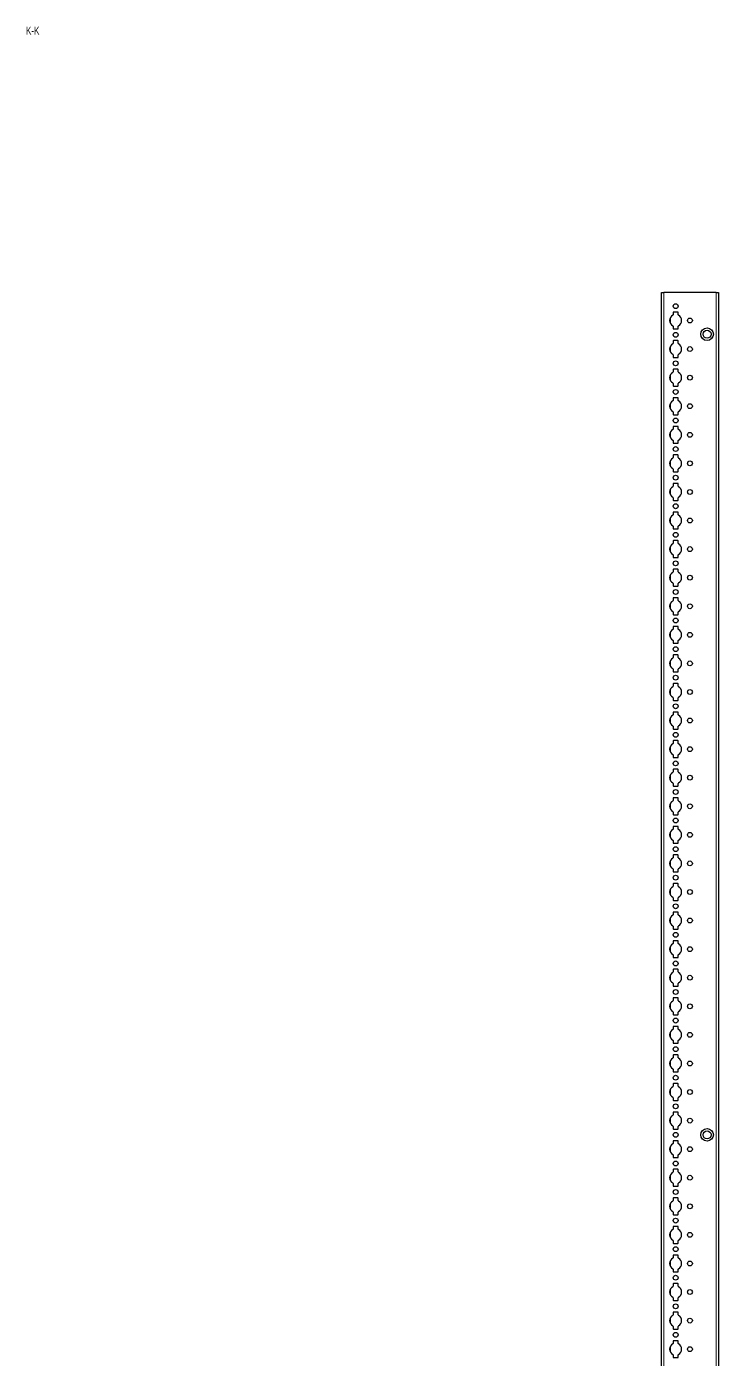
# Model space of a CAD drawing. Header units: millimetres. Extents: x -250 to 5625, y -2447 to 1592.
# Drawn here: x 5020 to 5625, y 159 to 1325 of the extents above; entities that cross this region are included whole.
import ezdxf

# ---------------------------------------------------------------- set-up
doc = ezdxf.new("R2010")
doc.units = ezdxf.units.MM
doc.layers.add('FORMAT', color=7, linetype='Continuous')
doc.styles.add('SLDTEXTSTYLE0', font='TXT', dxfattribs={"width": 0.75})

msp = doc.modelspace()

# ---------------------------------------------------------------- linework, layer by layer
at = {"color": 7, "linetype": 'Continuous', "lineweight": 25}
for p, q in [((5575.21, -1006.24), (5575.21, 1092.76)), ((5575.21, 1092.76), (5577.21, 1092.76)), ((5622.91, 1092.76), (5577.21, 1092.76)), ((5622.91, 1092.76), (5624.91, 1092.76)), ((5624.91, 1092.76), (5624.91, -1006.24)), ((5585.26, 1075.16), (5585.26, 1073.28)), ((5589.36, 1075.66), (5585.76, 1075.66)), ((5589.86, 1073.28), (5589.86, 1075.16)), ((5585.26, 1063.23), (5585.26, 1061.36)), ((5589.86, 1061.36), (5589.86, 1063.23)), ((5585.26, 1050.16), (5585.26, 1048.28)), ((5585.76, 1060.86), (5589.36, 1060.86)), ((5589.36, 1050.66), (5585.76, 1050.66)), ((5589.86, 1048.28), (5589.86, 1050.16)), ((5585.26, 1038.23), (5585.26, 1036.36)), ((5589.86, 1036.36), (5589.86, 1038.23)), ((5585.76, 1035.86), (5589.36, 1035.86)), ((5585.26, 1025.16), (5585.26, 1023.28)), ((5589.36, 1025.66), (5585.76, 1025.66)), ((5589.86, 1023.28), (5589.86, 1025.16)), ((5585.26, 1013.23), (5585.26, 1011.36)), ((5585.76, 1010.86), (5589.36, 1010.86)), ((5589.86, 1011.36), (5589.86, 1013.23)), ((5585.26, 1000.16), (5585.26, 998.28)), ((5589.36, 1000.66), (5585.76, 1000.66)), ((5589.86, 998.28), (5589.86, 1000.16)), ((5585.26, 988.23), (5585.26, 986.36)), ((5585.76, 985.86), (5589.36, 985.86)), ((5589.86, 986.36), (5589.86, 988.23)), ((5585.26, 975.16), (5585.26, 973.28)), ((5589.36, 975.66), (5585.76, 975.66)), ((5589.86, 973.28), (5589.86, 975.16)), ((5585.26, 963.23), (5585.26, 961.36)), ((5585.76, 960.86), (5589.36, 960.86)), ((5589.86, 961.36), (5589.86, 963.23)), ((5585.26, 950.16), (5585.26, 948.28)), ((5589.36, 950.66), (5585.76, 950.66)), ((5589.86, 948.28), (5589.86, 950.16)), ((5585.26, 938.23), (5585.26, 936.36)), ((5585.76, 935.86), (5589.36, 935.86)), ((5589.86, 936.36), (5589.86, 938.23)), ((5585.26, 925.16), (5585.26, 923.28)), ((5589.36, 925.66), (5585.76, 925.66)), ((5589.86, 923.28), (5589.86, 925.16)), ((5585.26, 913.23), (5585.26, 911.36)), ((5585.76, 910.86), (5589.36, 910.86)), ((5589.86, 911.36), (5589.86, 913.23)), ((5585.26, 900.16), (5585.26, 898.28)), ((5589.36, 900.66), (5585.76, 900.66)), ((5589.86, 898.28), (5589.86, 900.16)), ((5585.26, 888.23), (5585.26, 886.36)), ((5589.86, 886.36), (5589.86, 888.23)), ((5585.26, 875.16), (5585.26, 873.28)), ((5585.76, 885.86), (5589.36, 885.86)), ((5589.36, 875.66), (5585.76, 875.66)), ((5589.86, 873.28), (5589.86, 875.16)), ((5585.26, 863.23), (5585.26, 861.36)), ((5589.86, 861.36), (5589.86, 863.23)), ((5585.76, 860.86), (5589.36, 860.86)), ((5585.26, 850.16), (5585.26, 848.28)), ((5589.36, 850.66), (5585.76, 850.66)), ((5589.86, 848.28), (5589.86, 850.16)), ((5585.26, 838.23), (5585.26, 836.36)), ((5585.76, 835.86), (5589.36, 835.86)), ((5589.86, 836.36), (5589.86, 838.23)), ((5585.26, 825.16), (5585.26, 823.28)), ((5589.36, 825.66), (5585.76, 825.66)), ((5589.86, 823.28), (5589.86, 825.16)), ((5585.26, 813.23), (5585.26, 811.36)), ((5585.76, 810.86), (5589.36, 810.86)), ((5589.86, 811.36), (5589.86, 813.23)), ((5585.26, 800.16), (5585.26, 798.28)), ((5589.36, 800.66), (5585.76, 800.66)), ((5589.86, 798.28), (5589.86, 800.16)), ((5585.26, 788.23), (5585.26, 786.36)), ((5585.76, 785.86), (5589.36, 785.86)), ((5589.86, 786.36), (5589.86, 788.23)), ((5585.26, 775.16), (5585.26, 773.28)), ((5589.36, 775.66), (5585.76, 775.66)), ((5589.86, 773.28), (5589.86, 775.16)), ((5585.26, 763.23), (5585.26, 761.36)), ((5585.76, 760.86), (5589.36, 760.86)), ((5589.86, 761.36), (5589.86, 763.23)), ((5585.26, 750.16), (5585.26, 748.28)), ((5589.36, 750.66), (5585.76, 750.66)), ((5589.86, 748.28), (5589.86, 750.16)), ((5585.26, 738.23), (5585.26, 736.36)), ((5585.76, 735.86), (5589.36, 735.86)), ((5589.86, 736.36), (5589.86, 738.23)), ((5585.26, 725.16), (5585.26, 723.28)), ((5589.36, 725.66), (5585.76, 725.66)), ((5589.86, 723.28), (5589.86, 725.16)), ((5585.26, 713.23), (5585.26, 711.36)), ((5589.86, 711.36), (5589.86, 713.23)), ((5585.26, 700.16), (5585.26, 698.28)), ((5585.76, 710.86), (5589.36, 710.86)), ((5589.36, 700.66), (5585.76, 700.66)), ((5589.86, 698.28), (5589.86, 700.16)), ((5585.26, 688.23), (5585.26, 686.36)), ((5589.86, 686.36), (5589.86, 688.23)), ((5585.76, 685.86), (5589.36, 685.86)), ((5585.26, 675.16), (5585.26, 673.28)), ((5589.36, 675.66), (5585.76, 675.66)), ((5589.86, 673.28), (5589.86, 675.16)), ((5585.26, 663.23), (5585.26, 661.36)), ((5585.76, 660.86), (5589.36, 660.86)), ((5589.86, 661.36), (5589.86, 663.23)), ((5585.26, 650.16), (5585.26, 648.28)), ((5589.36, 650.66), (5585.76, 650.66)), ((5589.86, 648.28), (5589.86, 650.16)), ((5585.26, 638.23), (5585.26, 636.36)), ((5585.76, 635.86), (5589.36, 635.86)), ((5589.86, 636.36), (5589.86, 638.23)), ((5585.26, 625.16), (5585.26, 623.28)), ((5589.36, 625.66), (5585.76, 625.66)), ((5589.86, 623.28), (5589.86, 625.16)), ((5585.26, 613.23), (5585.26, 611.36)), ((5585.76, 610.86), (5589.36, 610.86)), ((5589.86, 611.36), (5589.86, 613.23)), ((5585.26, 600.16), (5585.26, 598.28)), ((5589.36, 600.66), (5585.76, 600.66)), ((5589.86, 598.28), (5589.86, 600.16)), ((5585.26, 588.23), (5585.26, 586.36)), ((5585.76, 585.86), (5589.36, 585.86)), ((5589.86, 586.36), (5589.86, 588.23)), ((5585.26, 575.16), (5585.26, 573.28)), ((5589.36, 575.66), (5585.76, 575.66)), ((5589.86, 573.28), (5589.86, 575.16)), ((5585.26, 563.23), (5585.26, 561.36)), ((5585.76, 560.86), (5589.36, 560.86)), ((5589.86, 561.36), (5589.86, 563.23)), ((5585.26, 550.16), (5585.26, 548.28)), ((5589.36, 550.66), (5585.76, 550.66)), ((5589.86, 548.28), (5589.86, 550.16)), ((5585.26, 538.23), (5585.26, 536.36)), ((5589.86, 536.36), (5589.86, 538.23)), ((5585.26, 525.16), (5585.26, 523.28)), ((5585.76, 535.86), (5589.36, 535.86)), ((5589.36, 525.66), (5585.76, 525.66)), ((5589.86, 523.28), (5589.86, 525.16)), ((5585.26, 513.23), (5585.26, 511.36)), ((5589.86, 511.36), (5589.86, 513.23)), ((5585.76, 510.86), (5589.36, 510.86)), ((5585.26, 500.16), (5585.26, 498.28)), ((5589.36, 500.66), (5585.76, 500.66)), ((5589.86, 498.28), (5589.86, 500.16)), ((5585.26, 488.23), (5585.26, 486.36)), ((5585.76, 485.86), (5589.36, 485.86)), ((5589.86, 486.36), (5589.86, 488.23)), ((5585.26, 475.16), (5585.26, 473.28)), ((5589.36, 475.66), (5585.76, 475.66)), ((5589.86, 473.28), (5589.86, 475.16)), ((5585.26, 463.23), (5585.26, 461.36)), ((5585.76, 460.86), (5589.36, 460.86)), ((5589.86, 461.36), (5589.86, 463.23)), ((5585.26, 450.16), (5585.26, 448.28)), ((5589.36, 450.66), (5585.76, 450.66)), ((5589.86, 448.28), (5589.86, 450.16)), ((5585.26, 438.23), (5585.26, 436.36)), ((5585.76, 435.86), (5589.36, 435.86)), ((5589.86, 436.36), (5589.86, 438.23)), ((5585.26, 425.16), (5585.26, 423.28)), ((5589.36, 425.66), (5585.76, 425.66)), ((5589.86, 423.28), (5589.86, 425.16)), ((5585.26, 413.23), (5585.26, 411.36)), ((5585.76, 410.86), (5589.36, 410.86)), ((5589.86, 411.36), (5589.86, 413.23)), ((5585.26, 400.16), (5585.26, 398.28)), ((5589.36, 400.66), (5585.76, 400.66)), ((5589.86, 398.28), (5589.86, 400.16)), ((5585.26, 388.23), (5585.26, 386.36)), ((5585.76, 385.86), (5589.36, 385.86)), ((5589.86, 386.36), (5589.86, 388.23)), ((5585.26, 375.16), (5585.26, 373.28)), ((5589.36, 375.66), (5585.76, 375.66)), ((5589.86, 373.28), (5589.86, 375.16)), ((5585.26, 363.23), (5585.26, 361.36)), ((5589.86, 361.36), (5589.86, 363.23)), ((5585.26, 350.16), (5585.26, 348.28)), ((5585.76, 360.86), (5589.36, 360.86)), ((5589.36, 350.66), (5585.76, 350.66)), ((5589.86, 348.28), (5589.86, 350.16)), ((5585.26, 338.23), (5585.26, 336.36)), ((5589.86, 336.36), (5589.86, 338.23)), ((5585.76, 335.86), (5589.36, 335.86)), ((5585.26, 325.16), (5585.26, 323.28)), ((5589.36, 325.66), (5585.76, 325.66)), ((5589.86, 323.28), (5589.86, 325.16)), ((5585.26, 313.23), (5585.26, 311.36)), ((5585.76, 310.86), (5589.36, 310.86)), ((5589.86, 311.36), (5589.86, 313.23)), ((5585.26, 300.16), (5585.26, 298.28)), ((5589.36, 300.66), (5585.76, 300.66)), ((5589.86, 298.28), (5589.86, 300.16)), ((5585.26, 288.23), (5585.26, 286.36)), ((5585.76, 285.86), (5589.36, 285.86)), ((5589.86, 286.36), (5589.86, 288.23)), ((5585.26, 275.16), (5585.26, 273.28)), ((5589.36, 275.66), (5585.76, 275.66)), ((5589.86, 273.28), (5589.86, 275.16)), ((5585.26, 263.23), (5585.26, 261.36)), ((5585.76, 260.86), (5589.36, 260.86)), ((5589.86, 261.36), (5589.86, 263.23)), ((5585.26, 250.16), (5585.26, 248.28)), ((5589.36, 250.66), (5585.76, 250.66)), ((5589.86, 248.28), (5589.86, 250.16)), ((5585.26, 238.23), (5585.26, 236.36)), ((5585.76, 235.86), (5589.36, 235.86)), ((5589.86, 236.36), (5589.86, 238.23)), ((5585.26, 225.16), (5585.26, 223.28)), ((5589.36, 225.66), (5585.76, 225.66)), ((5589.86, 223.28), (5589.86, 225.16)), ((5585.26, 213.23), (5585.26, 211.36)), ((5585.76, 210.86), (5589.36, 210.86)), ((5589.86, 211.36), (5589.86, 213.23)), ((5585.26, 200.16), (5585.26, 198.28)), ((5589.36, 200.66), (5585.76, 200.66)), ((5589.86, 198.28), (5589.86, 200.16)), ((5585.26, 188.23), (5585.26, 186.36)), ((5589.86, 186.36), (5589.86, 188.23)), ((5585.26, 175.16), (5585.26, 173.28)), ((5585.76, 185.86), (5589.36, 185.86)), ((5589.36, 175.66), (5585.76, 175.66)), ((5589.86, 173.28), (5589.86, 175.16)), ((5585.26, 163.23), (5585.26, 161.36)), ((5585.76, 160.86), (5589.36, 160.86)), ((5589.86, 161.36), (5589.86, 163.23))]:
    msp.add_line(p, q, dxfattribs=at)
at = {"color": 8, "linetype": 'Continuous', "lineweight": 18}
for p, q in [((5577.21, 1092.76), (5577.21, -1006.24)), ((5622.91, -1006.24), (5622.91, 1092.76)), ((5583.06, 1070.96), (5583.06, 1065.55)), ((5583.06, 1045.96), (5583.06, 1040.55)), ((5583.06, 1020.96), (5583.06, 1015.55)), ((5583.06, 995.96), (5583.06, 990.55)), ((5583.06, 970.96), (5583.06, 965.55)), ((5583.06, 945.96), (5583.06, 940.55)), ((5583.06, 920.96), (5583.06, 915.55)), ((5583.06, 895.96), (5583.06, 890.55)), ((5583.06, 870.96), (5583.06, 865.55)), ((5583.06, 845.96), (5583.06, 840.55)), ((5583.06, 820.96), (5583.06, 815.55)), ((5583.06, 795.96), (5583.06, 790.55)), ((5583.06, 770.96), (5583.06, 765.55)), ((5583.06, 745.96), (5583.06, 740.55)), ((5583.06, 720.96), (5583.06, 715.55)), ((5583.06, 695.96), (5583.06, 690.55)), ((5583.06, 670.96), (5583.06, 665.55)), ((5583.06, 645.96), (5583.06, 640.55)), ((5583.06, 620.96), (5583.06, 615.55)), ((5583.06, 595.96), (5583.06, 590.55)), ((5583.06, 570.96), (5583.06, 565.55)), ((5583.06, 545.96), (5583.06, 540.55)), ((5583.06, 520.96), (5583.06, 515.55)), ((5583.06, 495.96), (5583.06, 490.55)), ((5583.06, 470.96), (5583.06, 465.55)), ((5583.06, 445.96), (5583.06, 440.55)), ((5583.06, 420.96), (5583.06, 415.55)), ((5583.06, 395.96), (5583.06, 390.55)), ((5583.06, 370.96), (5583.06, 365.55)), ((5583.06, 345.96), (5583.06, 340.55)), ((5583.06, 320.96), (5583.06, 315.55)), ((5583.06, 295.96), (5583.06, 290.55)), ((5583.06, 270.96), (5583.06, 265.55)), ((5583.06, 245.96), (5583.06, 240.55)), ((5583.06, 220.96), (5583.06, 215.55)), ((5583.06, 195.96), (5583.06, 190.55)), ((5583.06, 170.96), (5583.06, 165.55))]:
    msp.add_line(p, q, dxfattribs=at)
at = {"color": 7, "linetype": 'Continuous', "lineweight": 25}
for centre, radius in [((5587.56, 1080.76), 2.13), ((5600.06, 1068.26), 2.13), ((5615.06, 1056.26), 5.5), ((5587.56, 1055.76), 2.13), ((5615.06, 1056.26), 3.5), ((5600.06, 1043.26), 2.13), ((5587.56, 1030.76), 2.13), ((5600.06, 1018.26), 2.13), ((5587.56, 1005.76), 2.13), ((5600.06, 993.26), 2.13), ((5587.56, 980.76), 2.13), ((5600.06, 968.26), 2.13), ((5587.56, 955.76), 2.13), ((5600.06, 943.26), 2.13), ((5587.56, 930.76), 2.13), ((5600.06, 918.26), 2.13), ((5587.56, 905.76), 2.13), ((5600.06, 893.26), 2.13), ((5587.56, 880.76), 2.13), ((5600.06, 868.26), 2.13), ((5587.56, 855.76), 2.13), ((5600.06, 843.26), 2.13), ((5587.56, 830.76), 2.13), ((5600.06, 818.26), 2.13), ((5587.56, 805.76), 2.13), ((5600.06, 793.26), 2.13), ((5587.56, 780.76), 2.13), ((5600.06, 768.26), 2.13), ((5587.56, 755.76), 2.13), ((5600.06, 743.26), 2.13), ((5587.56, 730.76), 2.13), ((5600.06, 718.26), 2.12), ((5587.56, 705.76), 2.13), ((5600.06, 693.26), 2.12), ((5587.56, 680.76), 2.13), ((5600.06, 668.26), 2.12), ((5587.56, 655.76), 2.13), ((5600.06, 643.26), 2.12), ((5587.56, 630.76), 2.13), ((5600.06, 618.26), 2.12), ((5587.56, 605.76), 2.13), ((5600.06, 593.26), 2.12), ((5587.56, 580.76), 2.13), ((5600.06, 568.26), 2.12), ((5587.56, 555.76), 2.13), ((5600.06, 543.26), 2.12), ((5587.56, 530.76), 2.13), ((5600.06, 518.26), 2.12), ((5587.56, 505.76), 2.13), ((5600.06, 493.26), 2.12), ((5587.56, 480.76), 2.13), ((5600.06, 468.26), 2.12), ((5587.56, 455.76), 2.13), ((5600.06, 443.26), 2.12), ((5587.56, 430.76), 2.13), ((5600.06, 418.26), 2.12), ((5587.56, 405.76), 2.13), ((5600.06, 393.26), 2.12), ((5587.56, 380.76), 2.13), ((5600.06, 368.26), 2.12), ((5587.56, 355.76), 2.13), ((5615.06, 355.76), 5.5), ((5615.06, 355.76), 3.5), ((5600.06, 343.26), 2.12), ((5587.56, 330.76), 2.13), ((5600.06, 318.26), 2.12), ((5587.56, 305.76), 2.13), ((5600.06, 293.26), 2.12), ((5587.56, 280.76), 2.13), ((5600.06, 268.26), 2.12), ((5587.56, 255.76), 2.13), ((5600.06, 243.26), 2.12), ((5587.56, 230.76), 2.13), ((5600.06, 218.26), 2.12), ((5587.56, 205.76), 2.13), ((5600.06, 193.26), 2.12), ((5587.56, 180.76), 2.13), ((5600.06, 168.26), 2.12)]:
    msp.add_circle(centre, radius, dxfattribs=at)
for centre, radius, start, end in [((5587.56, 1068.26), 5.25, 119.14074, 240.85926), ((5584.76, 1073.28), 0.5, 299.14074, 0), ((5585.76, 1075.16), 0.5, 90, 180), ((5589.36, 1075.16), 0.5, 0, 90), ((5590.36, 1073.28), 0.5, 180, 240.85926), ((5587.56, 1068.26), 5.25, 299.14074, 60.85926), ((5584.76, 1063.23), 0.5, 0, 60.85926), ((5585.76, 1061.36), 0.5, 180, 270), ((5589.36, 1061.36), 0.5, 270, 0), ((5590.36, 1063.23), 0.5, 119.14074, 180), ((5585.76, 1050.16), 0.5, 90, 180), ((5589.36, 1050.16), 0.5, 0, 90), ((5587.56, 1043.26), 5.25, 119.14074, 240.85926), ((5584.76, 1048.28), 0.5, 299.14074, 0), ((5584.76, 1038.23), 0.5, 0, 60.85926), ((5590.36, 1048.28), 0.5, 180, 240.85926), ((5590.36, 1038.23), 0.5, 119.14074, 180), ((5587.56, 1043.26), 5.25, 299.14074, 60.85926), ((5585.76, 1036.36), 0.5, 180, 270), ((5589.36, 1036.36), 0.5, 270, 0), ((5587.56, 1018.26), 5.25, 119.14074, 240.85926), ((5584.76, 1023.28), 0.5, 299.14074, 0), ((5585.76, 1025.16), 0.5, 90, 180), ((5589.36, 1025.16), 0.5, 0, 90), ((5590.36, 1023.28), 0.5, 180, 240.85926), ((5587.56, 1018.26), 5.25, 299.14074, 60.85926), ((5584.76, 1013.23), 0.5, 0, 60.85926), ((5585.76, 1011.36), 0.5, 180, 270), ((5589.36, 1011.36), 0.5, 270, 0), ((5590.36, 1013.23), 0.5, 119.14074, 180), ((5587.56, 993.26), 5.25, 119.14074, 240.85926), ((5584.76, 998.28), 0.5, 299.14074, 0), ((5585.76, 1000.16), 0.5, 90, 180), ((5589.36, 1000.16), 0.5, 0, 90), ((5590.36, 998.28), 0.5, 180, 240.85926), ((5587.56, 993.26), 5.25, 299.14074, 60.85926), ((5584.76, 988.23), 0.5, 0, 60.85926), ((5585.76, 986.36), 0.5, 180, 270), ((5589.36, 986.36), 0.5, 270, 0), ((5590.36, 988.23), 0.5, 119.14074, 180), ((5587.56, 968.26), 5.25, 119.14074, 240.85926), ((5584.76, 973.28), 0.5, 299.14074, 0), ((5585.76, 975.16), 0.5, 90, 180), ((5589.36, 975.16), 0.5, 0, 90), ((5590.36, 973.28), 0.5, 180, 240.85926), ((5587.56, 968.26), 5.25, 299.14074, 60.85926), ((5584.76, 963.23), 0.5, 0, 60.85926), ((5585.76, 961.36), 0.5, 180, 270), ((5589.36, 961.36), 0.5, 270, 0), ((5590.36, 963.23), 0.5, 119.14074, 180), ((5587.56, 943.26), 5.25, 119.14074, 240.85926), ((5584.76, 948.28), 0.5, 299.14074, 0), ((5585.76, 950.16), 0.5, 90, 180), ((5589.36, 950.16), 0.5, 0, 90), ((5590.36, 948.28), 0.5, 180, 240.85926), ((5587.56, 943.26), 5.25, 299.14074, 60.85926), ((5584.76, 938.23), 0.5, 0, 60.85926), ((5585.76, 936.36), 0.5, 180, 270), ((5589.36, 936.36), 0.5, 270, 0), ((5590.36, 938.23), 0.5, 119.14074, 180), ((5587.56, 918.26), 5.25, 119.14074, 240.85926), ((5584.76, 923.28), 0.5, 299.14074, 0), ((5585.76, 925.16), 0.5, 90, 180), ((5589.36, 925.16), 0.5, 0, 90), ((5590.36, 923.28), 0.5, 180, 240.85926), ((5587.56, 918.26), 5.25, 299.14074, 60.85926), ((5584.76, 913.23), 0.5, 0, 60.85926), ((5585.76, 911.36), 0.5, 180, 270), ((5589.36, 911.36), 0.5, 270, 0), ((5590.36, 913.23), 0.5, 119.14074, 180), ((5587.56, 893.26), 5.25, 119.14074, 240.85926), ((5584.76, 898.28), 0.5, 299.14074, 0), ((5585.76, 900.16), 0.5, 90, 180), ((5589.36, 900.16), 0.5, 0, 90), ((5590.36, 898.28), 0.5, 180, 240.85926), ((5587.56, 893.26), 5.25, 299.14074, 60.85926), ((5584.76, 888.23), 0.5, 0, 60.85926), ((5585.76, 886.36), 0.5, 180, 270), ((5589.36, 886.36), 0.5, 270, 0), ((5590.36, 888.23), 0.5, 119.14074, 180), ((5585.76, 875.16), 0.5, 90, 180), ((5589.36, 875.16), 0.5, 0, 90), ((5587.56, 868.26), 5.25, 119.14074, 240.85926), ((5584.76, 873.28), 0.5, 299.14074, 0), ((5584.76, 863.23), 0.5, 0, 60.85926), ((5590.36, 873.28), 0.5, 180, 240.85926), ((5590.36, 863.23), 0.5, 119.14074, 180), ((5587.56, 868.26), 5.25, 299.14074, 60.85926), ((5585.76, 861.36), 0.5, 180, 270), ((5589.36, 861.36), 0.5, 270, 0), ((5587.56, 843.26), 5.25, 119.14074, 240.85926), ((5584.76, 848.28), 0.5, 299.14074, 0), ((5585.76, 850.16), 0.5, 90, 180), ((5589.36, 850.16), 0.5, 0, 90), ((5590.36, 848.28), 0.5, 180, 240.85926), ((5587.56, 843.26), 5.25, 299.14074, 60.85926), ((5584.76, 838.23), 0.5, 0, 60.85926), ((5585.76, 836.36), 0.5, 180, 270), ((5589.36, 836.36), 0.5, 270, 0), ((5590.36, 838.23), 0.5, 119.14074, 180), ((5587.56, 818.26), 5.25, 119.14074, 240.85926), ((5584.76, 823.28), 0.5, 299.14074, 0), ((5585.76, 825.16), 0.5, 90, 180), ((5589.36, 825.16), 0.5, 0, 90), ((5590.36, 823.28), 0.5, 180, 240.85926), ((5587.56, 818.26), 5.25, 299.14074, 60.85926), ((5584.76, 813.23), 0.5, 0, 60.85926), ((5585.76, 811.36), 0.5, 180, 270), ((5589.36, 811.36), 0.5, 270, 0), ((5590.36, 813.23), 0.5, 119.14074, 180), ((5587.56, 793.26), 5.25, 119.14074, 240.85926), ((5584.76, 798.28), 0.5, 299.14074, 0), ((5585.76, 800.16), 0.5, 90, 180), ((5589.36, 800.16), 0.5, 0, 90), ((5590.36, 798.28), 0.5, 180, 240.85926), ((5587.56, 793.26), 5.25, 299.14074, 60.85926), ((5584.76, 788.23), 0.5, 0, 60.85926), ((5585.76, 786.36), 0.5, 180, 270), ((5589.36, 786.36), 0.5, 270, 0), ((5590.36, 788.23), 0.5, 119.14074, 180), ((5587.56, 768.26), 5.25, 119.14074, 240.85926), ((5584.76, 773.28), 0.5, 299.14074, 0), ((5585.76, 775.16), 0.5, 90, 180), ((5589.36, 775.16), 0.5, 0, 90), ((5590.36, 773.28), 0.5, 180, 240.85926), ((5587.56, 768.26), 5.25, 299.14074, 60.85926), ((5584.76, 763.23), 0.5, 0, 60.85926), ((5585.76, 761.36), 0.5, 180, 270), ((5589.36, 761.36), 0.5, 270, 0), ((5590.36, 763.23), 0.5, 119.14074, 180), ((5587.56, 743.26), 5.25, 119.14074, 240.85926), ((5584.76, 748.28), 0.5, 299.14074, 0), ((5585.76, 750.16), 0.5, 90, 180), ((5589.36, 750.16), 0.5, 0, 90), ((5590.36, 748.28), 0.5, 180, 240.85926), ((5587.56, 743.26), 5.25, 299.14074, 60.85926), ((5584.76, 738.23), 0.5, 0, 60.85926), ((5585.76, 736.36), 0.5, 180, 270), ((5589.36, 736.36), 0.5, 270, 0), ((5590.36, 738.23), 0.5, 119.14074, 180), ((5584.76, 723.28), 0.5, 299.14074, 0), ((5585.76, 725.16), 0.5, 90, 180), ((5589.36, 725.16), 0.5, 0, 90), ((5590.36, 723.28), 0.5, 180, 240.85926), ((5587.56, 718.26), 5.25, 119.14074, 240.85926), ((5584.76, 713.23), 0.5, 0, 60.85926), ((5585.76, 711.36), 0.5, 180, 270), ((5589.36, 711.36), 0.5, 270, 0), ((5590.36, 713.23), 0.5, 119.14074, 180), ((5587.56, 718.26), 5.25, 299.14074, 60.85926), ((5585.76, 700.16), 0.5, 90, 180), ((5589.36, 700.16), 0.5, 0, 90), ((5587.56, 693.26), 5.25, 119.14074, 240.85926), ((5584.76, 698.28), 0.5, 299.14074, 0), ((5584.76, 688.23), 0.5, 0, 60.85926), ((5590.36, 698.28), 0.5, 180, 240.85926), ((5590.36, 688.23), 0.5, 119.14074, 180), ((5587.56, 693.26), 5.25, 299.14074, 60.85926), ((5585.76, 686.36), 0.5, 180, 270), ((5589.36, 686.36), 0.5, 270, 0), ((5587.56, 668.26), 5.25, 119.14074, 240.85926), ((5584.76, 673.28), 0.5, 299.14074, 0), ((5585.76, 675.16), 0.5, 90, 180), ((5589.36, 675.16), 0.5, 0, 90), ((5590.36, 673.28), 0.5, 180, 240.85926), ((5587.56, 668.26), 5.25, 299.14074, 60.85926), ((5584.76, 663.23), 0.5, 0, 60.85926), ((5585.76, 661.36), 0.5, 180, 270), ((5589.36, 661.36), 0.5, 270, 0), ((5590.36, 663.23), 0.5, 119.14074, 180), ((5587.56, 643.26), 5.25, 119.14074, 240.85926), ((5584.76, 648.28), 0.5, 299.14074, 0), ((5585.76, 650.16), 0.5, 90, 180), ((5589.36, 650.16), 0.5, 0, 90), ((5590.36, 648.28), 0.5, 180, 240.85926), ((5587.56, 643.26), 5.25, 299.14074, 60.85926), ((5584.76, 638.23), 0.5, 0, 60.85926), ((5585.76, 636.36), 0.5, 180, 270), ((5589.36, 636.36), 0.5, 270, 0), ((5590.36, 638.23), 0.5, 119.14074, 180), ((5587.56, 618.26), 5.25, 119.14074, 240.85926), ((5584.76, 623.28), 0.5, 299.14074, 0), ((5585.76, 625.16), 0.5, 90, 180), ((5589.36, 625.16), 0.5, 0, 90), ((5590.36, 623.28), 0.5, 180, 240.85926), ((5587.56, 618.26), 5.25, 299.14074, 60.85926), ((5584.76, 613.23), 0.5, 0, 60.85926), ((5585.76, 611.36), 0.5, 180, 270), ((5589.36, 611.36), 0.5, 270, 0), ((5590.36, 613.23), 0.5, 119.14074, 180), ((5587.56, 593.26), 5.25, 119.14074, 240.85926), ((5584.76, 598.28), 0.5, 299.14074, 0), ((5585.76, 600.16), 0.5, 90, 180), ((5589.36, 600.16), 0.5, 0, 90), ((5590.36, 598.28), 0.5, 180, 240.85926), ((5587.56, 593.26), 5.25, 299.14074, 60.85926), ((5584.76, 588.23), 0.5, 0, 60.85926), ((5585.76, 586.36), 0.5, 180, 270), ((5589.36, 586.36), 0.5, 270, 0), ((5590.36, 588.23), 0.5, 119.14074, 180), ((5587.56, 568.26), 5.25, 119.14074, 240.85926), ((5584.76, 573.28), 0.5, 299.14074, 0), ((5585.76, 575.16), 0.5, 90, 180), ((5589.36, 575.16), 0.5, 0, 90), ((5590.36, 573.28), 0.5, 180, 240.85926), ((5587.56, 568.26), 5.25, 299.14074, 60.85926), ((5584.76, 563.23), 0.5, 0, 60.85926), ((5585.76, 561.36), 0.5, 180, 270), ((5589.36, 561.36), 0.5, 270, 0), ((5590.36, 563.23), 0.5, 119.14074, 180), ((5584.76, 548.28), 0.5, 299.14074, 0), ((5585.76, 550.16), 0.5, 90, 180), ((5589.36, 550.16), 0.5, 0, 90), ((5590.36, 548.28), 0.5, 180, 240.85926), ((5587.56, 543.26), 5.25, 119.14074, 240.85926), ((5584.76, 538.23), 0.5, 0, 60.85926), ((5585.76, 536.36), 0.5, 180, 270), ((5589.36, 536.36), 0.5, 270, 0), ((5590.36, 538.23), 0.5, 119.14074, 180), ((5587.56, 543.26), 5.25, 299.14074, 60.85926), ((5585.76, 525.16), 0.5, 90, 180), ((5589.36, 525.16), 0.5, 0, 90), ((5587.56, 518.26), 5.25, 119.14074, 240.85926), ((5584.76, 523.28), 0.5, 299.14074, 0), ((5584.76, 513.23), 0.5, 0, 60.85926), ((5590.36, 523.28), 0.5, 180, 240.85926), ((5590.36, 513.23), 0.5, 119.14074, 180), ((5587.56, 518.26), 5.25, 299.14074, 60.85926), ((5585.76, 511.36), 0.5, 180, 270), ((5589.36, 511.36), 0.5, 270, 0), ((5587.56, 493.26), 5.25, 119.14074, 240.85926), ((5584.76, 498.28), 0.5, 299.14074, 0), ((5585.76, 500.16), 0.5, 90, 180), ((5589.36, 500.16), 0.5, 0, 90), ((5590.36, 498.28), 0.5, 180, 240.85926), ((5587.56, 493.26), 5.25, 299.14074, 60.85926), ((5584.76, 488.23), 0.5, 0, 60.85926), ((5585.76, 486.36), 0.5, 180, 270), ((5589.36, 486.36), 0.5, 270, 0), ((5590.36, 488.23), 0.5, 119.14074, 180), ((5587.56, 468.26), 5.25, 119.14074, 240.85926), ((5584.76, 473.28), 0.5, 299.14074, 0), ((5585.76, 475.16), 0.5, 90, 180), ((5589.36, 475.16), 0.5, 0, 90), ((5590.36, 473.28), 0.5, 180, 240.85926), ((5587.56, 468.26), 5.25, 299.14074, 60.85926), ((5584.76, 463.23), 0.5, 0, 60.85926), ((5585.76, 461.36), 0.5, 180, 270), ((5589.36, 461.36), 0.5, 270, 0), ((5590.36, 463.23), 0.5, 119.14074, 180), ((5587.56, 443.26), 5.25, 119.14074, 240.85926), ((5584.76, 448.28), 0.5, 299.14074, 0), ((5585.76, 450.16), 0.5, 90, 180), ((5589.36, 450.16), 0.5, 0, 90), ((5590.36, 448.28), 0.5, 180, 240.85926), ((5587.56, 443.26), 5.25, 299.14074, 60.85926), ((5584.76, 438.23), 0.5, 0, 60.85926), ((5585.76, 436.36), 0.5, 180, 270), ((5589.36, 436.36), 0.5, 270, 0), ((5590.36, 438.23), 0.5, 119.14074, 180), ((5587.56, 418.26), 5.25, 119.14074, 240.85926), ((5584.76, 423.28), 0.5, 299.14074, 0), ((5585.76, 425.16), 0.5, 90, 180), ((5589.36, 425.16), 0.5, 0, 90), ((5590.36, 423.28), 0.5, 180, 240.85926), ((5587.56, 418.26), 5.25, 299.14074, 60.85926), ((5584.76, 413.23), 0.5, 0, 60.85926), ((5585.76, 411.36), 0.5, 180, 270), ((5589.36, 411.36), 0.5, 270, 0), ((5590.36, 413.23), 0.5, 119.14074, 180), ((5587.56, 393.26), 5.25, 119.14074, 240.85926), ((5584.76, 398.28), 0.5, 299.14074, 0), ((5585.76, 400.16), 0.5, 90, 180), ((5589.36, 400.16), 0.5, 0, 90), ((5590.36, 398.28), 0.5, 180, 240.85926), ((5587.56, 393.26), 5.25, 299.14074, 60.85926), ((5584.76, 388.23), 0.5, 0, 60.85926), ((5585.76, 386.36), 0.5, 180, 270), ((5589.36, 386.36), 0.5, 270, 0), ((5590.36, 388.23), 0.5, 119.14074, 180), ((5584.76, 373.28), 0.5, 299.14074, 0), ((5585.76, 375.16), 0.5, 90, 180), ((5589.36, 375.16), 0.5, 0, 90), ((5590.36, 373.28), 0.5, 180, 240.85926), ((5587.56, 368.26), 5.25, 119.14074, 240.85926), ((5584.76, 363.23), 0.5, 0, 60.85926), ((5590.36, 363.23), 0.5, 119.14074, 180), ((5587.56, 368.26), 5.25, 299.14074, 60.85926), ((5585.76, 361.36), 0.5, 180, 270), ((5585.76, 350.16), 0.5, 90, 180), ((5589.36, 361.36), 0.5, 270, 0), ((5589.36, 350.16), 0.5, 0, 90), ((5587.56, 343.26), 5.25, 119.14074, 240.85926), ((5584.76, 348.28), 0.5, 299.14074, 0), ((5584.76, 338.23), 0.5, 0, 60.85926), ((5590.36, 348.28), 0.5, 180, 240.85926), ((5590.36, 338.23), 0.5, 119.14074, 180), ((5587.56, 343.26), 5.25, 299.14074, 60.85926), ((5585.76, 336.36), 0.5, 180, 270), ((5589.36, 336.36), 0.5, 270, 0), ((5587.56, 318.26), 5.25, 119.14074, 240.85926), ((5584.76, 323.28), 0.5, 299.14074, 0), ((5585.76, 325.16), 0.5, 90, 180), ((5589.36, 325.16), 0.5, 0, 90), ((5590.36, 323.28), 0.5, 180, 240.85926), ((5587.56, 318.26), 5.25, 299.14074, 60.85926), ((5584.76, 313.23), 0.5, 0, 60.85926), ((5585.76, 311.36), 0.5, 180, 270), ((5589.36, 311.36), 0.5, 270, 0), ((5590.36, 313.23), 0.5, 119.14074, 180), ((5587.56, 293.26), 5.25, 119.14074, 240.85926), ((5584.76, 298.28), 0.5, 299.14074, 0), ((5585.76, 300.16), 0.5, 90, 180), ((5589.36, 300.16), 0.5, 0, 90), ((5590.36, 298.28), 0.5, 180, 240.85926), ((5587.56, 293.26), 5.25, 299.14074, 60.85926), ((5584.76, 288.23), 0.5, 0, 60.85926), ((5585.76, 286.36), 0.5, 180, 270), ((5589.36, 286.36), 0.5, 270, 0), ((5590.36, 288.23), 0.5, 119.14074, 180), ((5587.56, 268.26), 5.25, 119.14074, 240.85926), ((5584.76, 273.28), 0.5, 299.14074, 0), ((5585.76, 275.16), 0.5, 90, 180), ((5589.36, 275.16), 0.5, 0, 90), ((5590.36, 273.28), 0.5, 180, 240.85926), ((5587.56, 268.26), 5.25, 299.14074, 60.85926), ((5584.76, 263.23), 0.5, 0, 60.85926), ((5585.76, 261.36), 0.5, 180, 270), ((5589.36, 261.36), 0.5, 270, 0), ((5590.36, 263.23), 0.5, 119.14074, 180), ((5587.56, 243.26), 5.25, 119.14074, 240.85926), ((5584.76, 248.28), 0.5, 299.14074, 0), ((5585.76, 250.16), 0.5, 90, 180), ((5589.36, 250.16), 0.5, 0, 90), ((5590.36, 248.28), 0.5, 180, 240.85926), ((5587.56, 243.26), 5.25, 299.14074, 60.85926), ((5584.76, 238.23), 0.5, 0, 60.85926), ((5585.76, 236.36), 0.5, 180, 270), ((5589.36, 236.36), 0.5, 270, 0), ((5590.36, 238.23), 0.5, 119.14074, 180), ((5587.56, 218.26), 5.25, 119.14074, 240.85926), ((5584.76, 223.28), 0.5, 299.14074, 0), ((5585.76, 225.16), 0.5, 90, 180), ((5589.36, 225.16), 0.5, 0, 90), ((5590.36, 223.28), 0.5, 180, 240.85926), ((5587.56, 218.26), 5.25, 299.14074, 60.85926), ((5584.76, 213.23), 0.5, 0, 60.85926), ((5585.76, 211.36), 0.5, 180, 270), ((5589.36, 211.36), 0.5, 270, 0), ((5590.36, 213.23), 0.5, 119.14074, 180), ((5584.76, 198.28), 0.5, 299.14074, 0), ((5585.76, 200.16), 0.5, 90, 180), ((5589.36, 200.16), 0.5, 0, 90), ((5590.36, 198.28), 0.5, 180, 240.85926), ((5587.56, 193.26), 5.25, 119.14074, 240.85926), ((5584.76, 188.23), 0.5, 0, 60.85926), ((5590.36, 188.23), 0.5, 119.14074, 180), ((5587.56, 193.26), 5.25, 299.14074, 60.85926), ((5585.76, 186.36), 0.5, 180, 270), ((5585.76, 175.16), 0.5, 90, 180), ((5589.36, 186.36), 0.5, 270, 0), ((5589.36, 175.16), 0.5, 0, 90), ((5587.56, 168.26), 5.25, 119.14074, 240.85926), ((5584.76, 173.28), 0.5, 299.14074, 0), ((5584.76, 163.23), 0.5, 0, 60.85926), ((5590.36, 173.28), 0.5, 180, 240.85926), ((5590.36, 163.23), 0.5, 119.14074, 180), ((5587.56, 168.26), 5.25, 299.14074, 60.85926), ((5585.76, 161.36), 0.5, 180, 270), ((5589.36, 161.36), 0.5, 270, 0)]:
    msp.add_arc(centre, radius, start, end, dxfattribs=at)

# ---------------------------------------------------------------- texts
at = {"layer": 'FORMAT', "insert": (5025.15, 1325.35), "char_height": 7, "attachment_point": 2, "style": 'SLDTEXTSTYLE0'}
msp.add_mtext('K-K', dxfattribs=at)

doc.saveas('drawing.dxf')
